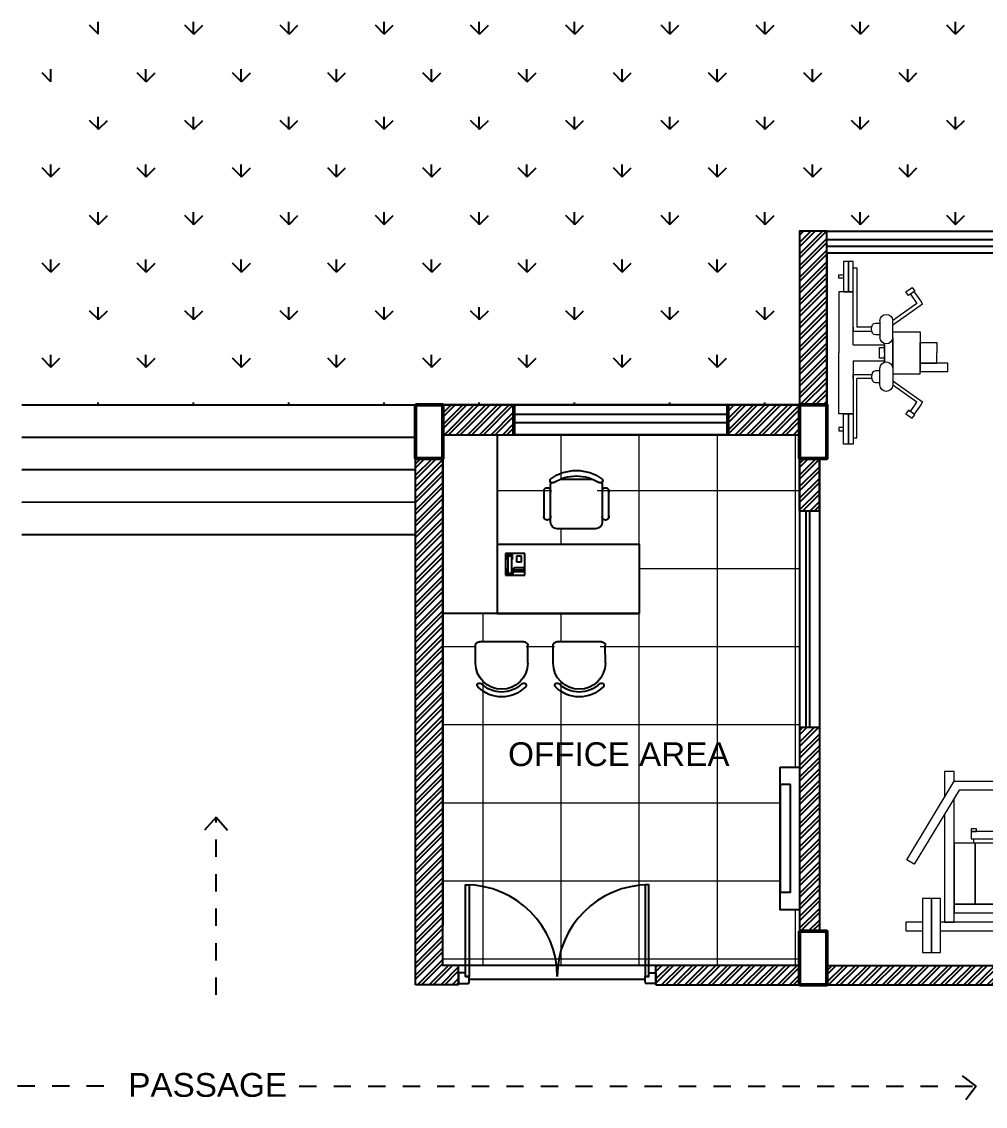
# Model space of a CAD drawing. Header units: millimetres. Extents: x 1521 to 3683, y 1649 to 3322.
# Drawn here: x 1548.74 to 1554.32, y 1680.86 to 1687.15 of the extents above; entities that cross this region are included whole.
import ezdxf

# ---------------------------------------------------------------- set-up
doc = ezdxf.new("R2010")
doc.units = ezdxf.units.MM
doc.header["$LTSCALE"] = 0.1
doc.linetypes.add('DASHED2', pattern=[0.375, 0.25, -0.125])
for name, color, linetype, lineweight in [('___zmena A', 1, 'Continuous', 9), ('COL', 1, 'Continuous', 50), ('plan wall', 7, 'Continuous', 25), ('WALL', 7, 'Continuous', 50), ('WIN', 8, 'Continuous', 25)]:
    doc.layers.add(name, color=color, linetype=linetype, lineweight=lineweight)
doc.styles.add('ATTR', font='romans.shx', dxfattribs={"width": 0.8, "height": 2.52})
doc.styles.add('WORKING', font='ARIALN.TTF')
pattern_1 = [(45, (727.22519, 588.535617), (-0.0336759605, 0.0336759605), []), (45, (727.22519, 588.55943), (-0.0336759605, 0.0336759605), [])]

# ---------------------------------------------------------------- blocks, each defined once
blk = doc.blocks.new('multipress')
at = {"layer": '___zmena A', "color": 7, "ltscale": 5}
for points in [[(-776.5, 1400), (-706.9, 1400), (-706.9, 982.3), (-776.5, 982.3)], [(-706.9, 1400), (-637.3, 1400), (-637.3, 982.3), (-706.9, 982.3)], [(100.1, 1400), (30.5, 1400), (30.5, 982.3), (100.1, 982.3)], [(169.7, 1400), (100.1, 1400), (100.1, 982.3), (169.7, 982.3)], [(-530.6, 1093.5), (-76.2, 1093.5), (-76.2, 1026.5), (-530.6, 1026.5)], [(-530.6, 1026.5), (-369.4, 1026.5), (-369.4, 554.7), (-530.6, 554.7)], [(-369.4, 1026.5), (-76.2, 1026.5), (-76.2, 554.7), (-369.4, 554.7)], [(-400.2, 520.2), (-188.4, 520.2), (-188.4, 465.1), (-400.2, 465.1)], [(-378.6, 520.2), (-210, 520.2), (-210, 554.7), (-378.6, 554.7)], [(-400.2, 465.1), (-359.5, 465.1), (-359.5, 445.1), (-400.2, 445.1)]]:
    blk.add_lwpolyline(points, close=True, dxfattribs=at)
for points in [[(-776.5, 1164), (-903.4, 1164), (-903.4, 1230.8), (-776.5, 1230.8)], [(-637.3, 1230.8), (30.5, 1230.8)], [(169.7, 1230.8), (296.6, 1230.8), (296.6, 1164), (169.7, 1164)], [(30.5, 1164), (-637.3, 1164)], [(-606.8, 332.7), (-606.8, 1164), (-530.6, 1164), (-530.6, 206.7)], [(0, 332.7), (0, 1164), (-76.2, 1164), (-76.2, 206.7)], [(-492.7, 144), (-839.4, 717.4), (-896.9, 682.6), (-530.6, 76.8)], [(-114.1, 144), (232.6, 717.4), (290.1, 682.6), (-76.2, 76.8)], [(-530.6, 76.8), (-530.6, 0), (-606.8, 0), (-606.8, 202.8)], [(-76.2, 76.8), (-76.2, 0), (0, 0), (0, 202.8)], [(-114.1, 144), (-492.7, 144)], [(-530.6, 76.8), (-76.2, 76.8)]]:
    blk.add_lwpolyline(points, dxfattribs=at)
blk = doc.blocks.new('posilovač prsou')
at = {"layer": '___zmena A', "color": 7, "ltscale": 5}
for points in [[(-603.7, -37.7), (-577.4, -37.7), (-577.4, 0), (-603.7, 0)], [(603.7, -37.7), (577.4, -37.7), (577.4, 0), (603.7, 0)], [(-472.1, -74.3), (-706, -74.3), (-706, -37.7), (-472.1, -37.7)], [(-472.1, -110.9), (-706, -110.9), (-706, -74.3), (-472.1, -74.3)], [(472.1, -74.3), (706, -74.3), (706, -37.7), (472.1, -37.7)], [(472.1, -110.9), (706, -110.9), (706, -74.3), (472.1, -74.3)], [(-42, -353.8), (42, -353.8), (42, -315.3), (-42, -315.3)], [(-443.4, -539), (-471.3, -519.4), (-505.4, -567.8), (-477.6, -587.4)], [(443.4, -539), (471.3, -519.4), (505.4, -567.8), (477.6, -587.4)], [(80.8, -628.5), (144.8, -628.5), (144.8, -841.5), (80.8, -841.5)]]:
    blk.add_lwpolyline(points, close=True, dxfattribs=at)
for points in [[(-62, -110.9), (-472.1, -110.9), (-472.1, 0), (0, 0)], [(62, -110.9), (472.1, -110.9), (472.1, 0), (0, 0)], [(-166.8, -110.9), (-656.5, -110.9), (-656.5, -139.7), (-197.9, -139.7)], [(-197.9, -110.9), (-166.8, -110.9), (-166.8, -254.9)], [(-197.9, -253.6), (-197.9, -139.7)], [(-62, -110.9), (-62, -353.8), (-20, -353.8)], [(62, -110.9), (62, -353.8), (20, -353.8)], [(197.9, -110.9), (166.8, -110.9), (166.8, -254.9)], [(166.8, -110.9), (656.5, -110.9), (656.5, -139.7), (197.9, -139.7)], [(197.9, -253.6), (197.9, -139.7)], [(-247.6, -317.8), (-119.4, -317.8)], [(-230, -285.1), (-230, -317.8), (-139.6, -317.8), (-139.6, -285.1)], [(-181.4, -252.3), (-188.1, -252.3)], [(247.6, -317.8), (119.4, -317.8)], [(230, -285.1), (230, -317.8), (139.6, -317.8), (139.6, -285.1)], [(181.4, -252.3), (188.1, -252.3)], [(-216.5, -417.6), (-379.2, -648.3), (-401, -633)], [(-381, -604.5), (-249.1, -417.5)], [(-119.4, -417.6), (-247.6, -417.6)], [(0, -417), (-161.6, -417), (-161.6, -628.5), (0, -628.5)], [(-112.1, -417), (0, -417)], [(0, -353.8), (-71.5, -353.8)], [(0, -353.8), (71.5, -353.8)], [(112.1, -417), (0, -417)], [(0, -417), (161.6, -417), (161.6, -628.5), (0, -628.5)], [(119.4, -417.6), (247.6, -417.6)], [(216.5, -417.6), (379.2, -648.3), (401, -633)], [(381, -604.5), (249.1, -417.5)], [(-401, -633), (-473.6, -581.8), (-453.5, -553.3), (-381, -604.5)], [(401, -633), (473.6, -581.8), (453.5, -553.3), (381, -604.5)], [(0, -628.5), (-80.8, -628.5), (-80.8, -756.7), (0, -756.7)], [(0, -628.5), (80.8, -628.5), (80.8, -756.7), (0, -756.7)]]:
    blk.add_lwpolyline(points, dxfattribs=at)
for centre, start, end in [((-247.6, -367.7), 90, 270), ((-119.4, -367.7), 270, 90), ((119.4, -367.7), 90, 270), ((247.6, -367.7), 270, 90)]:
    blk.add_arc(centre, 49.9, start, end, dxfattribs=at)
for start_param, end_param in [(3.141593, 6.283185), (7.779961, 7.928003)]:
    blk.add_ellipse((-184.8, -285.1), major_axis=(-45.2, 0), ratio=0.726738, start_param=start_param, end_param=end_param, dxfattribs=at)
at = {"layer": '___zmena A', "color": 7, "ltscale": 5, "extrusion": (0, 0, -1)}
for start_param, end_param in [(3.141593, 6.283185), (7.779961, 7.928003)]:
    blk.add_ellipse((184.8, -285.1), major_axis=(45.2, 0), ratio=0.726738, start_param=start_param, end_param=end_param, dxfattribs=at)
blk = doc.blocks.new('CHAIR7')
for p, q in [((20, 12), (3, 12)), ((5.12, 15.04), (17.88, 15.04)), ((0, 9), (0, -9)), ((23, -7.44), (23, 7.44)), ((3, -12), (20, -12)), ((5.12, -15), (17.88, -15))]:
    blk.add_line(p, q)
for centre, radius, start, end in [((5.56, 13.54), 1.56, 73.7398, 286.2602), ((17.44, 13.54), 1.56, 253.7398, 106.2602), ((3, 9), 3, 90, 180), ((20, 9), 3, 62.4156, 90), ((22.34, 11.12), 1.1, 53.3099, 212.0274), ((4.82, 0), 19.64, 327.5758, 32.4242), ((7, 0), 20, 323.1301, 36.8699), ((3, -9), 3, 180, 270), ((5.56, -13.5), 1.56, 73.7398, 286.2602), ((17.44, -13.5), 1.56, 253.7398, 106.2602), ((20, -9), 3, 270, 297.5844), ((22.34, -11.12), 1.1, 147.9726, 306.6901)]:
    blk.add_arc(centre, radius, start, end)
blk = doc.blocks.new('http...pointasearch.autodesk.com.GeneralSymbolsCatalog.idropxml.MULTI_LINE_TELEPHONE.xml.MULTI_LINE_TELEPHONE')
for p, q in [((-4.5, 0), (4.5, 0)), ((-4.5, -10), (-4.5, 0)), ((4.5, 0), (4.5, -10)), ((-4, -0.5), (-4, -3)), ((-4, -3), (-3.25, -3)), ((-1.25, -0.5), (-3.75, -0.5)), ((-3.75, -0.5), (-3.75, -2.75)), ((-3.75, -2.75), (-3.25, -2.75)), ((-3.25, -1), (-1.75, -1)), ((-3.25, -1), (-3.25, -9)), ((-1.75, -9), (-1.75, -1)), ((-1.75, -2.75), (-1.25, -2.75)), ((-1.75, -3), (-1, -3)), ((-1.25, -2.75), (-1.25, -0.5)), ((-1, -3), (-1, -0.5)), ((-0.5, -1.5), (-0.5, -3.5)), ((4, -1.5), (-0.5, -1.5)), ((-0.5, -2.5), (4, -2.5)), ((-0.5, -3.5), (4, -3.5)), ((4, -3.5), (4, -1.5)), ((4.5, -10), (-4.5, -10)), ((-3.75, -9.5), (-3.75, -7.25)), ((-3.75, -7.25), (-3.25, -7.25)), ((-1.25, -9.5), (-3.75, -9.5)), ((-3.25, -9), (-1.75, -9)), ((-1.75, -7.25), (-1.25, -7.25)), ((-1.25, -7.25), (-1.25, -9.5)), ((0.75, -6), (0.75, -9)), ((2.75, -6), (0.75, -6)), ((0.75, -9), (2.75, -9)), ((2.75, -9), (2.75, -6))]:
    blk.add_line(p, q)
at = {"style": 'ATTR', "width": 0.8, "flags": 9}
blk.add_attdef('ESTCODE', (0, 0), '', height=0.0000256, dxfattribs=at)
blk = doc.blocks.new('chair cor')
for p, q in [((-27.5, 22.5), (-27.5, 4)), ((27.5, 22.5), (27.5, 4)), ((23.5, 0), (-23.5, 0))]:
    blk.add_line(p, q)
for centre, radius, start, end in [((0, 22.5), 35.5, 45.1027, 135.1027), ((0, 22.5), 27.5, 0, 180), ((-23.4, 45.8), 2.5, 135, 315.221), ((0, 22.5), 30.5, 45.1196, 135.1196), ((23.3, 45.9), 2.5, 225, 45.1105), ((-23.5, 4), 4, 179.6528, 270), ((23.5, 4), 4, 270, 0.3472)]:
    blk.add_arc(centre, radius, start, end)

msp = doc.modelspace()

# ---------------------------------------------------------------- hatches: boundary and pattern name
h = msp.add_hatch()
h.set_pattern_fill('STEEL', color=256, scale=0.015, style=0)
h.set_pattern_definition(pattern_1)
h.paths.add_polyline_path([(1553.3998, 1685.8086), (1553.3998, 1685.9353), (1553.2414, 1685.9353), (1553.2414, 1684.9283), (1553.3998, 1684.9283)])
h = msp.add_hatch()
h.set_pattern_fill('STEEL', color=256, scale=0.015, style=0)
h.set_pattern_definition(pattern_1)
h.paths.add_polyline_path([(1559.5836, 1685.9353), (1559.4252, 1685.9353), (1559.4252, 1685.8086), (1559.4252, 1684.9283), (1559.5836, 1684.9283)])
h.paths.add_polyline_path([(1560.5132, 1684.9283), (1559.5836, 1684.9283), (1559.5836, 1684.7699), (1560.5132, 1684.7699)])
h.paths.add_polyline_path([(1559.5836, 1684.5151), (1559.4803, 1684.5151), (1559.4803, 1684.1479), (1559.4803, 1681.981), (1559.5836, 1681.981)])
h.paths.add_polyline_path([(1559.4252, 1681.6804), (1556.5812, 1681.6804), (1556.5812, 1681.5679), (1559.4252, 1681.5679)])
h.paths.add_polyline_path([(1556.4228, 1681.6804), (1553.3998, 1681.6804), (1553.3998, 1681.5679), (1556.4228, 1681.5679)])
h = msp.add_hatch()
h.set_pattern_fill('STEEL', color=256, scale=0.015, style=0)
h.set_pattern_definition(pattern_1)
h.paths.add_polyline_path([(1551.5861, 1684.9283), (1551.1755, 1684.9283), (1551.1755, 1684.7558), (1551.4894, 1684.7558), (1551.5861, 1684.7558)])
h.paths.add_polyline_path([(1553.2414, 1684.9283), (1552.8256, 1684.9283), (1552.8256, 1684.7558), (1553.2414, 1684.7558)])
at = {"lineweight": 0}
h = msp.add_hatch(dxfattribs=at)
h.set_pattern_fill('NET', color=253, scale=0.1425, style=0)
h.set_pattern_definition([(0, (0, 94.56723), (0, 0.4524375), []), (90, (0, 94.56723), (-0.4524375, 0), [])])
h.paths.add_polyline_path([(1552.0993, 1684.4235), (1551.8576, 1684.2111), (1551.7991, 1684.4655), (1551.8559, 1684.4985)])
h.paths.add_polyline_path([(1551.8494, 1684.2467), (1551.7991, 1684.4655), (1551.7991, 1684.2111)])
h.paths.add_polyline_path([(1551.4065, 1683.3275), (1551.3648, 1683.5265), (1551.4076, 1683.5554), (1551.6672, 1683.5271)])
h.paths.add_polyline_path([(1553.2414, 1682.0031), (1553.1299, 1682.0031), (1553.1299, 1682.8291), (1553.2414, 1682.8291), (1553.2414, 1684.7558), (1551.4894, 1684.7558), (1551.4894, 1684.1197), (1552.3141, 1684.1197), (1552.3141, 1683.7199), (1551.1755, 1683.7199), (1551.1755, 1681.6804), (1553.2414, 1681.6804)])
h.paths.add_polyline_path([(1551.8585, 1683.3248), (1551.8167, 1683.5238), (1551.8596, 1683.5527), (1552.1191, 1683.5244)])
h = msp.add_hatch()
h.set_pattern_fill('STEEL', color=256, scale=0.015, style=0)
h.set_pattern_definition(pattern_1)
h.paths.add_polyline_path([(1551.0172, 1684.6184), (1551.1755, 1684.6184), (1551.1755, 1681.6804), (1551.0172, 1681.6804)])
h.paths.add_polyline_path([(1551.0172, 1681.6804), (1551.2665, 1681.6804), (1551.2665, 1681.5679), (1551.0172, 1681.5679)])
h = msp.add_hatch()
h.set_pattern_fill('STEEL', color=256, scale=0.015, style=0)
h.set_pattern_definition(pattern_1)
h.paths.add_polyline_path([(1553.3564, 1684.6184), (1553.2414, 1684.6184), (1553.2414, 1684.3149), (1553.3564, 1684.3149)])
h = msp.add_hatch()
h.set_pattern_fill('STEEL', color=256, scale=0.015, style=0)
h.set_pattern_definition(pattern_1)
h.paths.add_polyline_path([(1553.3564, 1683.0604), (1553.2414, 1683.0604), (1553.2414, 1681.8777), (1553.3564, 1681.8777)])
h = msp.add_hatch()
h.set_pattern_fill('STEEL', color=256, scale=0.015, style=0)
h.set_pattern_definition(pattern_1)
h.paths.add_polyline_path([(1553.2414, 1681.6804), (1552.4091, 1681.6804), (1552.4091, 1681.5679), (1553.2414, 1681.5679)])

# ---------------------------------------------------------------- linework, layer by layer
at = {"color": 3}
for p, q in [((1549.1794, 1687.0762), (1549.1794, 1687.1493)), ((1549.7311, 1687.0762), (1549.7311, 1687.1493)), ((1550.2827, 1687.0762), (1550.2827, 1687.1493)), ((1550.8344, 1687.0762), (1550.8344, 1687.1493)), ((1551.386, 1687.0762), (1551.386, 1687.1493)), ((1551.9376, 1687.0762), (1551.9376, 1687.1493)), ((1552.4893, 1687.0762), (1552.4893, 1687.1493)), ((1553.0409, 1687.0762), (1553.0409, 1687.1493)), ((1553.5926, 1687.0762), (1553.5926, 1687.1493)), ((1554.1442, 1687.0762), (1554.1442, 1687.1493)), ((1549.1809, 1687.0774), (1549.1292, 1687.1291)), ((1549.7326, 1687.0774), (1549.6809, 1687.1291)), ((1549.7326, 1687.0774), (1549.7843, 1687.1291)), ((1550.2842, 1687.0774), (1550.2325, 1687.1291)), ((1550.2842, 1687.0774), (1550.3359, 1687.1291)), ((1550.8359, 1687.0774), (1550.7842, 1687.1291)), ((1550.8359, 1687.0774), (1550.8876, 1687.1291)), ((1551.3875, 1687.0774), (1551.3358, 1687.1291)), ((1551.3875, 1687.0774), (1551.4392, 1687.1291)), ((1551.9392, 1687.0774), (1551.8874, 1687.1291)), ((1551.9392, 1687.0774), (1551.9909, 1687.1291)), ((1552.4908, 1687.0774), (1552.4391, 1687.1291)), ((1552.4908, 1687.0774), (1552.5425, 1687.1291)), ((1553.0424, 1687.0774), (1552.9907, 1687.1291)), ((1553.0424, 1687.0774), (1553.0942, 1687.1291)), ((1553.5941, 1687.0774), (1553.5424, 1687.1291)), ((1553.5941, 1687.0774), (1553.6458, 1687.1291)), ((1554.1457, 1687.0774), (1554.094, 1687.1291)), ((1554.1457, 1687.0774), (1554.1974, 1687.1291)), ((1548.9051, 1686.8016), (1548.8534, 1686.8533)), ((1548.9036, 1686.8004), (1548.9036, 1686.8735)), ((1549.4568, 1686.8016), (1549.405, 1686.8533)), ((1549.4552, 1686.8004), (1549.4552, 1686.8735)), ((1549.4568, 1686.8016), (1549.5085, 1686.8533)), ((1550.0084, 1686.8016), (1549.9567, 1686.8533)), ((1550.0069, 1686.8004), (1550.0069, 1686.8735)), ((1550.0084, 1686.8016), (1550.0601, 1686.8533)), ((1550.56, 1686.8016), (1550.5083, 1686.8533)), ((1550.5585, 1686.8004), (1550.5585, 1686.8735)), ((1550.56, 1686.8016), (1550.6118, 1686.8533)), ((1551.1117, 1686.8016), (1551.06, 1686.8533)), ((1551.1102, 1686.8004), (1551.1102, 1686.8735)), ((1551.1117, 1686.8016), (1551.1634, 1686.8533)), ((1551.6633, 1686.8016), (1551.6116, 1686.8533)), ((1551.6618, 1686.8004), (1551.6618, 1686.8735)), ((1551.6633, 1686.8016), (1551.7151, 1686.8533)), ((1552.215, 1686.8016), (1552.1633, 1686.8533)), ((1552.2135, 1686.8004), (1552.2135, 1686.8735)), ((1552.215, 1686.8016), (1552.2667, 1686.8533)), ((1552.7666, 1686.8016), (1552.7149, 1686.8533)), ((1552.7651, 1686.8004), (1552.7651, 1686.8735)), ((1552.7666, 1686.8016), (1552.8183, 1686.8533)), ((1553.3183, 1686.8016), (1553.2665, 1686.8533)), ((1553.3167, 1686.8004), (1553.3167, 1686.8735)), ((1553.3183, 1686.8016), (1553.37, 1686.8533)), ((1553.8699, 1686.8016), (1553.8182, 1686.8533)), ((1553.8684, 1686.8004), (1553.8684, 1686.8735)), ((1553.8699, 1686.8016), (1553.9216, 1686.8533)), ((1549.1809, 1686.5258), (1549.1292, 1686.5775)), ((1549.1794, 1686.5245), (1549.1794, 1686.5977)), ((1549.1809, 1686.5258), (1549.2327, 1686.5775)), ((1549.7326, 1686.5258), (1549.6809, 1686.5775)), ((1549.7311, 1686.5245), (1549.7311, 1686.5977)), ((1549.7326, 1686.5258), (1549.7843, 1686.5775)), ((1550.2842, 1686.5258), (1550.2325, 1686.5775)), ((1550.2827, 1686.5245), (1550.2827, 1686.5977)), ((1550.2842, 1686.5258), (1550.3359, 1686.5775)), ((1550.8359, 1686.5258), (1550.7842, 1686.5775)), ((1550.8344, 1686.5245), (1550.8344, 1686.5977)), ((1550.8359, 1686.5258), (1550.8876, 1686.5775)), ((1551.3875, 1686.5258), (1551.3358, 1686.5775)), ((1551.386, 1686.5245), (1551.386, 1686.5977)), ((1551.3875, 1686.5258), (1551.4392, 1686.5775)), ((1551.9392, 1686.5258), (1551.8874, 1686.5775)), ((1551.9376, 1686.5245), (1551.9376, 1686.5977)), ((1551.9392, 1686.5258), (1551.9909, 1686.5775)), ((1552.4908, 1686.5258), (1552.4391, 1686.5775)), ((1552.4893, 1686.5245), (1552.4893, 1686.5977)), ((1552.4908, 1686.5258), (1552.5425, 1686.5775)), ((1553.0424, 1686.5258), (1552.9907, 1686.5775)), ((1553.0409, 1686.5245), (1553.0409, 1686.5977)), ((1553.0424, 1686.5258), (1553.0942, 1686.5775)), ((1553.5941, 1686.5258), (1553.5424, 1686.5775)), ((1553.5926, 1686.5245), (1553.5926, 1686.5977)), ((1553.5941, 1686.5258), (1553.6458, 1686.5775)), ((1554.1457, 1686.5258), (1554.094, 1686.5775)), ((1554.1442, 1686.5245), (1554.1442, 1686.5977)), ((1554.1457, 1686.5258), (1554.1974, 1686.5775)), ((1548.9051, 1686.25), (1548.8534, 1686.3017)), ((1548.9036, 1686.2487), (1548.9036, 1686.3219)), ((1548.9051, 1686.25), (1548.9568, 1686.3017)), ((1549.4568, 1686.25), (1549.405, 1686.3017)), ((1549.4552, 1686.2487), (1549.4552, 1686.3219)), ((1549.4568, 1686.25), (1549.5085, 1686.3017)), ((1550.0084, 1686.25), (1549.9567, 1686.3017)), ((1550.0069, 1686.2487), (1550.0069, 1686.3219)), ((1550.0084, 1686.25), (1550.0601, 1686.3017)), ((1550.56, 1686.25), (1550.5083, 1686.3017)), ((1550.5585, 1686.2487), (1550.5585, 1686.3219)), ((1550.56, 1686.25), (1550.6118, 1686.3017)), ((1551.1117, 1686.25), (1551.06, 1686.3017)), ((1551.1102, 1686.2487), (1551.1102, 1686.3219)), ((1551.1117, 1686.25), (1551.1634, 1686.3017)), ((1551.6633, 1686.25), (1551.6116, 1686.3017)), ((1551.6618, 1686.2487), (1551.6618, 1686.3219)), ((1551.6633, 1686.25), (1551.7151, 1686.3017)), ((1552.215, 1686.25), (1552.1633, 1686.3017)), ((1552.2135, 1686.2487), (1552.2135, 1686.3219)), ((1552.215, 1686.25), (1552.2667, 1686.3017)), ((1552.7666, 1686.25), (1552.7149, 1686.3017)), ((1552.7651, 1686.2487), (1552.7651, 1686.3219)), ((1552.7666, 1686.25), (1552.8183, 1686.3017)), ((1553.3183, 1686.25), (1553.2665, 1686.3017)), ((1553.3167, 1686.2487), (1553.3167, 1686.3219)), ((1553.3183, 1686.25), (1553.37, 1686.3017)), ((1553.8699, 1686.25), (1553.8182, 1686.3017)), ((1553.8684, 1686.2487), (1553.8684, 1686.3219)), ((1553.8699, 1686.25), (1553.9216, 1686.3017)), ((1549.1809, 1685.9741), (1549.1292, 1686.0259)), ((1549.1794, 1685.9729), (1549.1794, 1686.046)), ((1549.1809, 1685.9741), (1549.2327, 1686.0259)), ((1549.7326, 1685.9741), (1549.6809, 1686.0259)), ((1549.7311, 1685.9729), (1549.7311, 1686.046)), ((1549.7326, 1685.9741), (1549.7843, 1686.0259)), ((1550.2842, 1685.9741), (1550.2325, 1686.0259)), ((1550.2827, 1685.9729), (1550.2827, 1686.046)), ((1550.2842, 1685.9741), (1550.3359, 1686.0259)), ((1550.8359, 1685.9741), (1550.7842, 1686.0259)), ((1550.8344, 1685.9729), (1550.8344, 1686.046)), ((1550.8359, 1685.9741), (1550.8876, 1686.0259)), ((1551.3875, 1685.9741), (1551.3358, 1686.0259)), ((1551.386, 1685.9729), (1551.386, 1686.046)), ((1551.3875, 1685.9741), (1551.4392, 1686.0259)), ((1551.9392, 1685.9741), (1551.8874, 1686.0259)), ((1551.9376, 1685.9729), (1551.9376, 1686.046)), ((1551.9392, 1685.9741), (1551.9909, 1686.0259)), ((1552.4908, 1685.9741), (1552.4391, 1686.0259)), ((1552.4893, 1685.9729), (1552.4893, 1686.046)), ((1552.4908, 1685.9741), (1552.5425, 1686.0259)), ((1553.0424, 1685.9741), (1552.9907, 1686.0259)), ((1553.0409, 1685.9729), (1553.0409, 1686.046)), ((1553.0424, 1685.9741), (1553.0942, 1686.0259)), ((1553.5941, 1685.9741), (1553.5424, 1686.0259)), ((1553.5926, 1685.9729), (1553.5926, 1686.046)), ((1553.5941, 1685.9741), (1553.6458, 1686.0259)), ((1554.1457, 1685.9741), (1554.094, 1686.0259)), ((1554.1442, 1685.9729), (1554.1442, 1686.046)), ((1554.1457, 1685.9741), (1554.1974, 1686.0259)), ((1548.9036, 1685.6971), (1548.9036, 1685.7702)), ((1549.4552, 1685.6971), (1549.4552, 1685.7702)), ((1550.0069, 1685.6971), (1550.0069, 1685.7702)), ((1550.5585, 1685.6971), (1550.5585, 1685.7702)), ((1551.1102, 1685.6971), (1551.1102, 1685.7702)), ((1551.6618, 1685.6971), (1551.6618, 1685.7702)), ((1552.2135, 1685.6971), (1552.2135, 1685.7702)), ((1552.7651, 1685.6971), (1552.7651, 1685.7702)), ((1548.9051, 1685.6983), (1548.8534, 1685.75)), ((1548.9051, 1685.6983), (1548.9568, 1685.75)), ((1549.4568, 1685.6983), (1549.405, 1685.75)), ((1549.4568, 1685.6983), (1549.5085, 1685.75)), ((1550.0084, 1685.6983), (1549.9567, 1685.75)), ((1550.0084, 1685.6983), (1550.0601, 1685.75)), ((1550.56, 1685.6983), (1550.5083, 1685.75)), ((1550.56, 1685.6983), (1550.6118, 1685.75)), ((1551.1117, 1685.6983), (1551.06, 1685.75)), ((1551.1117, 1685.6983), (1551.1634, 1685.75)), ((1551.6633, 1685.6983), (1551.6116, 1685.75)), ((1551.6633, 1685.6983), (1551.7151, 1685.75)), ((1552.215, 1685.6983), (1552.1633, 1685.75)), ((1552.215, 1685.6983), (1552.2667, 1685.75)), ((1552.7666, 1685.6983), (1552.7149, 1685.75)), ((1552.7666, 1685.6983), (1552.8183, 1685.75)), ((1549.1809, 1685.4225), (1549.1292, 1685.4742)), ((1549.1794, 1685.4213), (1549.1794, 1685.4944)), ((1549.1809, 1685.4225), (1549.2327, 1685.4742)), ((1549.7326, 1685.4225), (1549.6809, 1685.4742)), ((1549.7311, 1685.4213), (1549.7311, 1685.4944)), ((1549.7326, 1685.4225), (1549.7843, 1685.4742)), ((1550.2842, 1685.4225), (1550.2325, 1685.4742)), ((1550.2827, 1685.4213), (1550.2827, 1685.4944)), ((1550.2842, 1685.4225), (1550.3359, 1685.4742)), ((1550.8359, 1685.4225), (1550.7842, 1685.4742)), ((1550.8344, 1685.4213), (1550.8344, 1685.4944)), ((1550.8359, 1685.4225), (1550.8876, 1685.4742)), ((1551.3875, 1685.4225), (1551.3358, 1685.4742)), ((1551.386, 1685.4213), (1551.386, 1685.4944)), ((1551.3875, 1685.4225), (1551.4392, 1685.4742)), ((1551.9392, 1685.4225), (1551.8874, 1685.4742)), ((1551.9376, 1685.4213), (1551.9376, 1685.4944)), ((1551.9392, 1685.4225), (1551.9909, 1685.4742)), ((1552.4908, 1685.4225), (1552.4391, 1685.4742)), ((1552.4893, 1685.4213), (1552.4893, 1685.4944)), ((1552.4908, 1685.4225), (1552.5425, 1685.4742)), ((1553.0424, 1685.4225), (1552.9907, 1685.4742)), ((1553.0409, 1685.4213), (1553.0409, 1685.4944)), ((1553.0424, 1685.4225), (1553.0942, 1685.4742)), ((1548.9051, 1685.1467), (1548.8534, 1685.1984)), ((1548.9036, 1685.1454), (1548.9036, 1685.2186)), ((1548.9051, 1685.1467), (1548.9568, 1685.1984)), ((1549.4568, 1685.1467), (1549.405, 1685.1984)), ((1549.4552, 1685.1454), (1549.4552, 1685.2186)), ((1549.4568, 1685.1467), (1549.5085, 1685.1984)), ((1550.0084, 1685.1467), (1549.9567, 1685.1984)), ((1550.0069, 1685.1454), (1550.0069, 1685.2186)), ((1550.0084, 1685.1467), (1550.0601, 1685.1984)), ((1550.56, 1685.1467), (1550.5083, 1685.1984)), ((1550.5585, 1685.1454), (1550.5585, 1685.2186)), ((1550.56, 1685.1467), (1550.6118, 1685.1984)), ((1551.1117, 1685.1467), (1551.06, 1685.1984)), ((1551.1102, 1685.1454), (1551.1102, 1685.2186)), ((1551.1117, 1685.1467), (1551.1634, 1685.1984)), ((1551.6633, 1685.1467), (1551.6116, 1685.1984)), ((1551.6618, 1685.1454), (1551.6618, 1685.2186)), ((1551.6633, 1685.1467), (1551.7151, 1685.1984)), ((1552.215, 1685.1467), (1552.1633, 1685.1984)), ((1552.2135, 1685.1454), (1552.2135, 1685.2186)), ((1552.215, 1685.1467), (1552.2667, 1685.1984)), ((1552.7666, 1685.1467), (1552.7149, 1685.1984)), ((1552.7651, 1685.1454), (1552.7651, 1685.2186)), ((1552.7666, 1685.1467), (1552.8183, 1685.1984)), ((1549.1794, 1684.9282), (1549.1794, 1684.9428)), ((1549.7311, 1684.9282), (1549.7311, 1684.9428)), ((1550.2827, 1684.9282), (1550.2827, 1684.9428)), ((1550.8344, 1684.9282), (1550.8344, 1684.9428)), ((1551.386, 1684.9282), (1551.386, 1684.9428)), ((1551.9376, 1684.9282), (1551.9376, 1684.9428)), ((1552.4893, 1684.9282), (1552.4893, 1684.9428)), ((1553.0409, 1684.9282), (1553.0409, 1684.9428)), ((1553.3788, 1684.9747), (1553.3788, 1684.9748)), ((1553.5926, 1684.8845), (1553.5926, 1684.8846))]:
    msp.add_line(p, q, dxfattribs=at)
for p, q in [((1553.3998, 1685.8866), (1559.4252, 1685.8866)), ((1553.3998, 1685.8479), (1559.4252, 1685.8479)), ((1548.7357, 1684.9282), (1551.0172, 1684.9283)), ((1551.1755, 1684.9283), (1553.3998, 1684.9283)), ((1551.1755, 1684.7558), (1553.2414, 1684.7558)), ((1551.1755, 1684.7558), (1551.1755, 1681.9118)), ((1551.0171, 1681.5679), (1551.0172, 1684.6184)), ((1551.1755, 1684.6184), (1551.0172, 1684.6184)), ((1551.1755, 1684.6184), (1551.0172, 1684.6184)), ((1551.1755, 1681.6804), (1551.1755, 1684.6184)), ((1553.2414, 1684.3149), (1553.2414, 1684.6184)), ((1553.3564, 1684.3149), (1553.3564, 1684.6184)), ((1553.2414, 1684.3149), (1553.3564, 1684.3149)), ((1553.2786, 1684.3149), (1553.2786, 1683.0604)), ((1553.2989, 1684.3149), (1553.2989, 1683.0604)), ((1552.3141, 1683.7199), (1551.4894, 1683.7199)), ((1551.0638, 1683.275), (1551.0638, 1683.2754)), ((1553.2414, 1683.0604), (1553.2414, 1681.8777)), ((1553.2414, 1683.0604), (1553.3564, 1683.0604)), ((1553.3564, 1683.0604), (1553.3564, 1681.8777)), ((1551.2665, 1681.6804), (1551.1755, 1681.6804)), ((1551.2665, 1681.5679), (1551.2665, 1681.6804)), ((1553.2414, 1681.6804), (1552.4091, 1681.6804)), ((1552.4091, 1681.5679), (1552.4091, 1681.6804)), ((1553.3998, 1681.6804), (1556.4228, 1681.6804)), ((1551.3073, 1681.6165), (1551.3073, 1681.6369)), ((1551.3073, 1681.6165), (1551.3277, 1681.6165)), ((1552.3683, 1681.6165), (1552.3479, 1681.6165)), ((1552.3683, 1681.6165), (1552.3683, 1681.6369)), ((1551.2665, 1681.5679), (1551.0171, 1681.5679)), ((1551.3277, 1681.6002), (1552.3479, 1681.6002)), ((1552.4091, 1681.5679), (1553.2414, 1681.5679)), ((1553.3998, 1681.5679), (1556.4228, 1681.5679))]:
    msp.add_line(p, q)
at = {"color": 253}
for p, q in [((1548.7357, 1684.9282), (1551.0172, 1684.9282)), ((1548.7357, 1684.7407), (1551.0172, 1684.7408)), ((1548.7357, 1684.5532), (1551.0172, 1684.5533)), ((1548.7357, 1684.3657), (1551.0172, 1684.3658)), ((1548.7357, 1684.1782), (1551.0172, 1684.1783))]:
    msp.add_line(p, q, dxfattribs=at)
at = {"linetype": 'DASHED2'}
for p, q in [((1549.8616, 1682.539), (1549.7443, 1682.4079)), ((1549.8616, 1681.5092), (1549.8616, 1682.539)), ((1549.8616, 1682.539), (1549.979, 1682.4079)), ((1554.2654, 1680.981), (1554.1477, 1681.0688)), ((1549.2119, 1680.981), (1545.2896, 1680.981)), ((1550.3431, 1680.981), (1554.2654, 1680.981)), ((1554.2654, 1680.981), (1554.1771, 1680.8636))]:
    msp.add_line(p, q, dxfattribs=at)
for points in [[(1553.3998, 1685.9353), (1553.2414, 1685.9353), (1553.2414, 1684.9282), (1553.3998, 1684.9282)], [(1553.3998, 1685.9353), (1559.4252, 1685.9353), (1559.4252, 1685.8086), (1553.3998, 1685.8086)], [(1551.1755, 1684.9283), (1553.3998, 1684.9283), (1553.3998, 1684.9283), (1551.1755, 1684.9283)], [(1551.4894, 1683.7199), (1551.1755, 1683.7199), (1551.1755, 1684.7558), (1551.4894, 1684.7558)], [(1551.1755, 1684.7558), (1553.2414, 1684.7558), (1553.2414, 1681.6804), (1551.1755, 1681.6804)], [(1552.3141, 1683.7199), (1552.3141, 1684.1197), (1551.4894, 1684.1197), (1551.4894, 1683.7199)], [(1553.1299, 1682.8291), (1553.2414, 1682.8291), (1553.2414, 1682.0031), (1553.1299, 1682.0031)], [(1553.1884, 1682.729), (1553.1299, 1682.729), (1553.1299, 1682.1053), (1553.1884, 1682.1053)], [(1551.3277, 1681.6165), (1551.3073, 1681.6165), (1551.3073, 1682.1471), (1551.3277, 1682.1471)], [(1552.3479, 1681.6165), (1552.3683, 1681.6165), (1552.3683, 1682.1471), (1552.3479, 1682.1471)]]:
    msp.add_lwpolyline(points, close=True)
at = {"color": 9}
msp.add_lwpolyline([(1553.3998, 1685.8086), (1553.3998, 1684.6184), (1553.3564, 1684.6184), (1553.3564, 1684.3149), (1553.3564, 1683.0604), (1553.3564, 1681.8777), (1553.3998, 1681.8777), (1553.3998, 1681.6804), (1556.4228, 1681.6804), (1556.4228, 1683.5222), (1558.4995, 1683.5222), (1558.4995, 1683.5222), (1558.5197, 1683.5222), (1558.5197, 1684.1479), (1559.4803, 1684.1479), (1559.4803, 1684.5151), (1559.4252, 1684.5151), (1559.4252, 1685.8086), (1553.3998, 1685.8086)], dxfattribs=at)
for points in [[(1551.3073, 1681.6369), (1551.2665, 1681.6369), (1551.2665, 1681.5757), (1551.3195, 1681.5757)], [(1551.3277, 1681.5839), (1551.3277, 1681.6165)], [(1552.3479, 1681.5839), (1552.3479, 1681.6165)], [(1552.3683, 1681.6369), (1552.4091, 1681.6369), (1552.4091, 1681.5757), (1552.3561, 1681.5757)]]:
    msp.add_lwpolyline(points)
for centre, radius, start, end in [((1551.3073, 1681.6165), 0.5305, 0, 90), ((1552.3683, 1681.6165), 0.5305, 90, 180), ((1551.3195, 1681.5839), 0.00816, 270, 0), ((1552.3561, 1681.5839), 0.00816, 180, 270)]:
    msp.add_arc(centre, radius, start, end)
at = {"layer": 'COL'}
for points in [[(1551.0172, 1684.9283), (1551.1755, 1684.9283), (1551.1755, 1684.6184), (1551.0172, 1684.6184)], [(1553.2414, 1684.9283), (1553.3998, 1684.9283), (1553.3998, 1684.6184), (1553.2414, 1684.6184)], [(1553.2414, 1681.8777), (1553.3998, 1681.8777), (1553.3998, 1681.5679), (1553.2414, 1681.5679)]]:
    msp.add_lwpolyline(points, close=True, dxfattribs=at)
at = {"layer": 'WALL'}
for p, q in [((1551.5861, 1684.7558), (1551.5861, 1684.9283)), ((1552.8256, 1684.7558), (1552.8256, 1684.9283))]:
    msp.add_line(p, q, dxfattribs=at)
at = {"layer": 'WIN'}
for p, q in [((1552.8256, 1684.9283), (1551.5861, 1684.9283)), ((1552.8256, 1684.8732), (1551.5861, 1684.8732)), ((1552.8256, 1684.825), (1551.5861, 1684.825)), ((1552.8256, 1684.7558), (1551.5861, 1684.7558))]:
    msp.add_line(p, q, dxfattribs=at)

# ---------------------------------------------------------------- block references
for name, p, xscale, yscale, zscale, rotation in [('CHAIR7', (1551.9488, 1684.2111), -0.0124952056658003, 0.0124952056658003, 0.0124952056657066, 270), ('http...pointasearch.autodesk.com.GeneralSymbolsCatalog.idropxml.MULTI_LINE_TELEPHONE.xml.MULTI_LINE_TELEPHONE', (1551.594, 1683.9416), -0.0124952056658003, 0.0124952056658003, 0.0124952056657066, 180), ('chair cor', (1551.5159, 1683.5555), -0.005498187636614001, 0.0054981876371016, 0.0054981876366442, 180.0635080127183), ('chair cor', (1551.9653, 1683.5555), -0.005498187636614001, 0.0054981876371016, 0.0054981876366442, 180.0635080127183)]:
    msp.add_blockref(name, p, dxfattribs=dict(xscale=xscale, yscale=yscale, zscale=zscale, rotation=rotation))
at = {"layer": 'plan wall', "xscale": -0.0007499999998117, "yscale": 0.0007499999998117, "zscale": 0.00075}
for name, p, rotation in [('posilovač prsou', (1553.4685, 1685.2301), 90), ('multipress', (1554.5356, 1682.8046), 180)]:
    msp.add_blockref(name, p, dxfattribs=dict(at, rotation=rotation))

# ---------------------------------------------------------------- texts
at = {"ltscale": 0.2, "char_height": 0.137723, "width": 3.643626, "attachment_point": 1, "style": 'WORKING'}
for s, insert in [('{\\f@Arial Unicode MS|b0|i0|c0|p34;OFFICE AREA}', (1551.5533, 1682.9732)), ('{\\f@Arial Unicode MS|b0|i0|c0|p34;PASSAGE}', (1549.3532, 1681.0563))]:
    msp.add_mtext(s, dxfattribs=dict(at, insert=insert))

doc.saveas('drawing.dxf')
